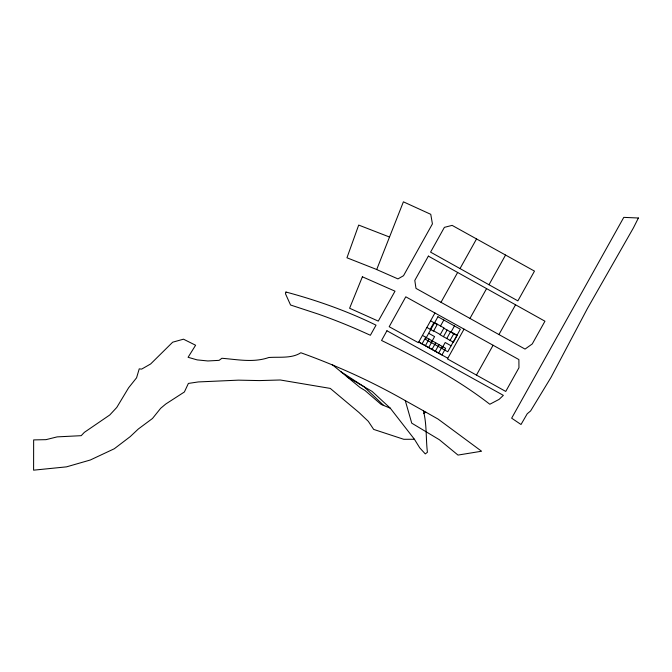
<?xml version="1.0" encoding="UTF-8"?>
<svg xmlns="http://www.w3.org/2000/svg" width="672" height="672" viewBox="0 0 672 672"><rect width="100%" height="100%" fill="white"/><g stroke="black" fill="none" stroke-linecap="round" stroke-linejoin="round"><path stroke-width="1.01" d="M376.706 269.539L403.402 201.827L430.76 214.318L432.415 223.91L403.519 275.713L397.95 278.905L375.278 268.934L346.954 257.779L358.697 225.078L389.516 237.031M434.935 313.001L418.379 342.686L389.18 326.718L405.787 296.806L518.885 359.57L518.96 367.752L505.739 391.44L447.443 358.907L464.041 329.146M441.008 302.299L457.649 272.454M460.018 268.565L476.54 238.93L534.484 271.118L517.877 300.871L430.576 252.134L444.385 227.354L452.13 225.38L476.54 238.93M422.058 343.871L425.754 337.243M430.189 329.288L433.894 322.661M425.376 345.719L429.072 339.091M437.354 324.232L433.507 331.136L426.88 327.44M431.273 342.552L434.591 336.596L428.694 333.304M440.504 325.996L443.831 320.032M428.686 347.567L432.382 340.939M432.004 349.415L435.7 342.787M435.313 351.263L439.009 344.635M443.444 336.68L447.14 330.061M438.623 353.111L442.327 346.483M446.762 338.528L450.458 331.909M441.874 348.466L445.2 342.51L451.097 345.803M454.432 325.945L451.114 331.909L457.01 335.202M450.072 340.376L453.768 333.757M469.955 318.419L486.578 288.616M488.989 284.743L505.546 255.049M476.456 375.077L493.072 345.265M498.943 334.564L515.542 304.794M423.578 413.473L425.83 412.146L438.052 419.068L481.572 451.231L458.002 455.078L439.354 439.723L411.743 423.158L405.283 400.621C371.986 381.646 336.949 365.677 300.854 352.758C291.631 358.722 279.401 356.723 268.842 357.504C253.411 362.863 237.67 359.52 221.894 358.277L219.097 360.352L207.883 360.965L197.156 359.89L188.084 357.294L195.611 345.24L183.473 339.184L172.67 342.199L150.654 363.955L141.658 369.104L139.23 368.869L136.567 377.815L128.612 387.786L116.785 407.425L109.763 414.985L84.353 432.356L81.211 435.674L57.145 436.884L45.998 439.656L33.65 439.908L33.6 470.173L66.52 466.855L90.292 460.009L114.29 448.753L130.183 436.657L138.298 429.022L152.485 418.48L160.667 408.299L165.774 404.023L184.388 391.978L188.387 383.426L198.257 381.94L238.476 380.15L259.367 380.587L280.283 379.991L330.263 388.408L358.999 412.507L368.298 421.327L373.674 429.408L403.788 439.303L414.422 439.261L419.74 447.846L425.284 453.911L427.417 452.273C425.746 438.421 426.947 424.318 423.377 410.76L405.283 400.621M414.422 439.261L390.298 408.206L381.108 404.41L365.03 390.524L360.007 387.467L332.279 364.644M434.608 322.703L443.982 327.928L440.135 334.832L453.382 342.224L457.078 335.605L443.831 328.213M430.576 320.813L437.203 324.509M433.658 330.859L440.286 334.555M422.444 335.395L445.637 348.331L441.941 354.959L418.748 342.023L447.812 358.243M423.377 410.76L425.83 412.146M347.239 376.95L372.128 391.423L390.298 408.206M340.628 371.515L363.98 386.686L383.746 405.493M285.961 292.026L285.474 293.74L290.556 305.004L318.486 314.168A598.172 598.172 0 0 1 361.46 331.254L370.381 335.261L376.026 325.156C347.239 311.044 316.907 300.325 285.961 292.026M362.384 276.797L349.608 308.246L378.286 321.115L395.01 291.178L362.384 276.797M638.4 218.005L633.486 227.766L587.454 308.431L551.032 377.353L530.611 410.936L527.226 413.776L521.01 424.502L511.661 418.177L623.784 217.367L638.4 218.005M386.938 330.758L381.553 340.469C419.202 358.898 456.582 378.479 489.821 404.25L499.128 399.361L503.362 395.354L386.938 330.758M428.366 256.108L414.8 280.417L415.993 288.389L525.042 349.087L532.249 343.955L544.95 321.208L428.366 256.108M437.934 316.739L425.368 339.259L447.77 351.758L460.337 329.238L437.934 316.739"/></g></svg>
